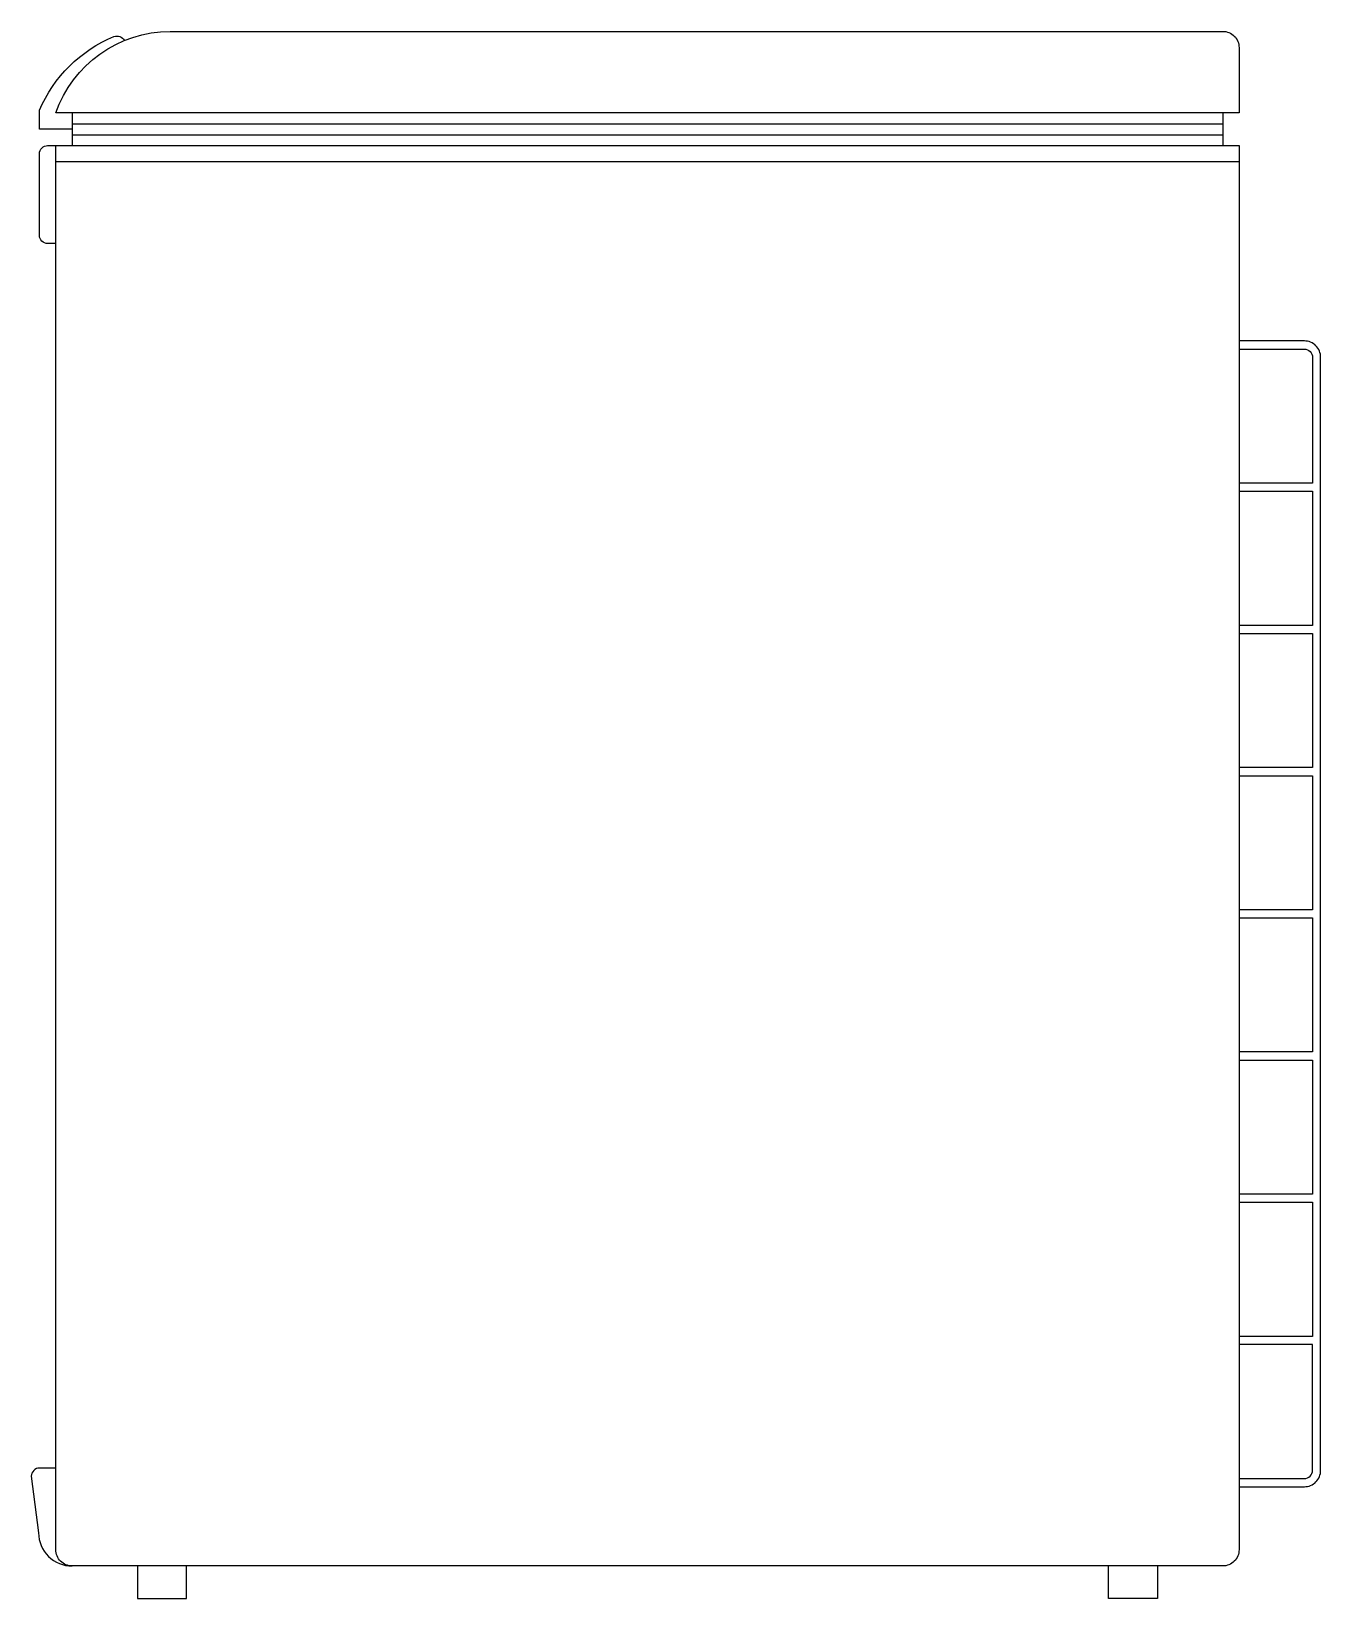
# Model space of a CAD drawing. Header units: millimetres. Extents: x -3063.652 to -3062.862, y 2846.44 to 2847.4.
import ezdxf

# ---------------------------------------------------------------- set-up
doc = ezdxf.new("R2010")
doc.units = ezdxf.units.MM
doc.header["$LTSCALE"] = 10
doc.layers.add('cozinha_freezers', color=2, linetype='Continuous')

msp = doc.modelspace()

# ---------------------------------------------------------------- linework, layer by layer
at = {"layer": 'cozinha_freezers'}
for p, q in [((-3063.62658, 2847.34959), (-3063.62658, 2847.32959)), ((-3062.92158, 2847.34959), (-3062.92158, 2847.32959)), ((-3062.91158, 2847.31959), (-3063.63658, 2847.31959))]:
    msp.add_line(p, q, dxfattribs=at)
at = {"layer": 'cozinha_freezers', "color": 1}
for p, q in [((-3063.62658, 2847.34292), (-3062.92158, 2847.34292)), ((-3063.62658, 2847.33625), (-3062.92158, 2847.33625))]:
    msp.add_line(p, q, dxfattribs=at)
at = {"layer": 'cozinha_freezers'}
for points in [[(-3062.91158, 2847.38959), (-3062.91158, 2847.34959), (-3063.63658, 2847.34959, -0.31756), (-3063.56658, 2847.39959), (-3062.92158, 2847.39959, -0.414214)], [(-3062.91158, 2846.46959, -0.414214), (-3062.92158, 2846.45959), (-3063.62658, 2846.45959, -0.414214), (-3063.63658, 2846.46959), (-3063.63658, 2847.32959), (-3062.91158, 2847.32959)]]:
    msp.add_lwpolyline(points, format="xyb", close=True, dxfattribs=at)
at = {"layer": 'cozinha_freezers', "color": 1}
for points in [[(-3063.62658, 2847.33959), (-3063.64658, 2847.33959), (-3063.64658, 2847.35122, -0.197113), (-3063.60093, 2847.39642, -0.368978), (-3063.59459, 2847.39396, -0.368978)], [(-3063.63658, 2847.26959), (-3063.64158, 2847.26959, -0.414214), (-3063.64658, 2847.27459), (-3063.64658, 2847.32459, -0.414214), (-3063.64158, 2847.32959), (-3063.63658, 2847.32959)], [(-3062.91158, 2846.50815), (-3062.87158, 2846.50815, 0.414214), (-3062.86158, 2846.51815), (-3062.86158, 2847.19995, 0.414214), (-3062.87158, 2847.20995), (-3062.91158, 2847.20995)], [(-3062.91158, 2847.20495), (-3062.87158, 2847.20495, -0.414214), (-3062.86658, 2847.19995), (-3062.86658, 2847.12285), (-3062.91158, 2847.12285)], [(-3062.91158, 2846.51315), (-3062.87158, 2846.51315, 0.414214), (-3062.86658, 2846.51815), (-3062.86658, 2846.59525), (-3062.91158, 2846.59525)], [(-3063.63658, 2846.51959), (-3063.64658, 2846.51959, 0.414214), (-3063.65158, 2846.51459), (-3063.6471, 2846.47991, 0.416072), (-3063.62658, 2846.45959)]]:
    msp.add_lwpolyline(points, format="xyb", dxfattribs=at)
for points in [[(-3062.91158, 2847.11785), (-3062.86658, 2847.11785), (-3062.86658, 2847.03575), (-3062.91158, 2847.03575)], [(-3062.91158, 2847.03075), (-3062.86658, 2847.03075), (-3062.86658, 2846.94865), (-3062.91158, 2846.94865)], [(-3062.91158, 2846.94365), (-3062.86658, 2846.94365), (-3062.86658, 2846.86155), (-3062.91158, 2846.86155)], [(-3062.91158, 2846.85655), (-3062.86658, 2846.85655), (-3062.86658, 2846.77445), (-3062.91158, 2846.77445)], [(-3062.91158, 2846.76945), (-3062.86658, 2846.76945), (-3062.86658, 2846.68735), (-3062.91158, 2846.68735)], [(-3062.91158, 2846.68235), (-3062.86658, 2846.68235), (-3062.86658, 2846.60025), (-3062.91158, 2846.60025)]]:
    msp.add_lwpolyline(points, dxfattribs=at)
at = {"layer": 'cozinha_freezers'}
for points in [[(-3063.58658, 2846.45959), (-3063.58658, 2846.43959), (-3063.55658, 2846.43959), (-3063.55658, 2846.45959)], [(-3062.96158, 2846.45959), (-3062.96158, 2846.43959), (-3062.99158, 2846.43959), (-3062.99158, 2846.45959)]]:
    msp.add_lwpolyline(points, dxfattribs=at)

doc.saveas('drawing.dxf')
